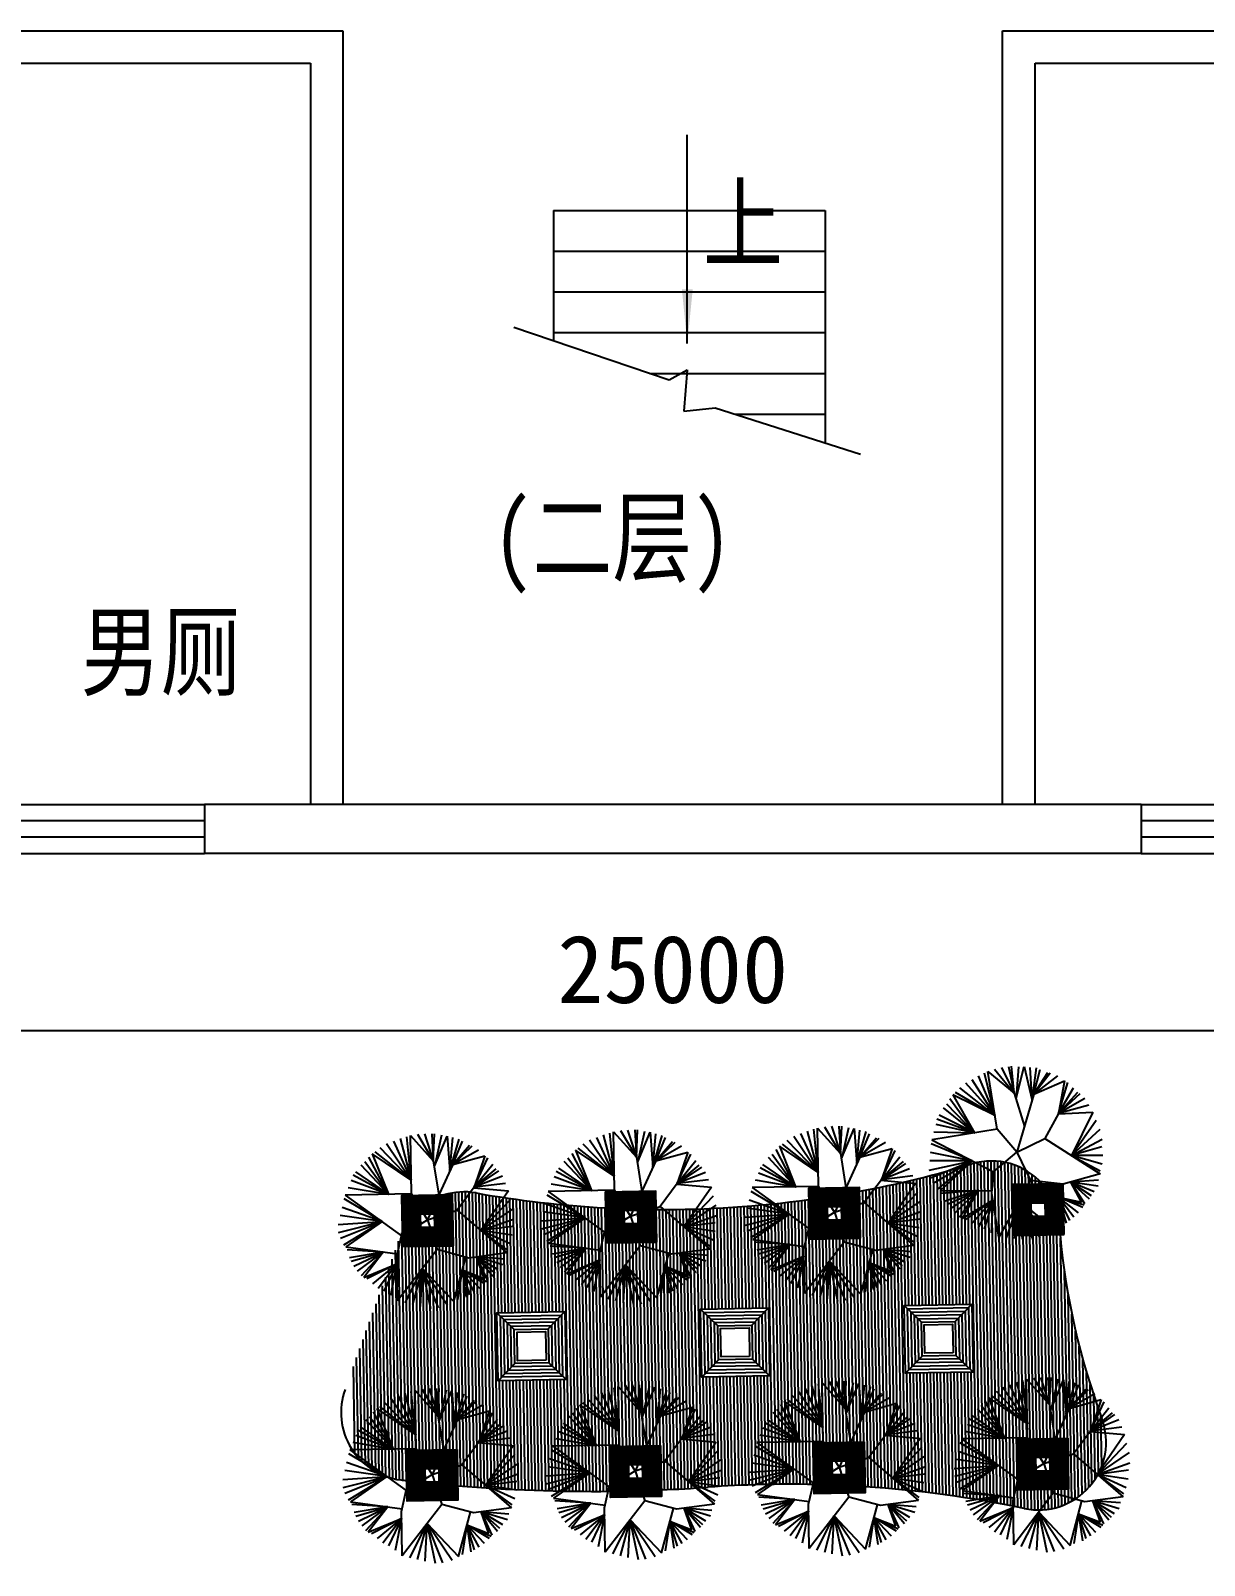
# Model space of a CAD drawing. Extents: x 301136 to 469336, y 529561 to 648381.
# Drawn here: x 331399 to 340046, y 588467 to 599770 of the extents above; entities that cross this region are included whole.
import ezdxf
from ezdxf.enums import TextEntityAlignment as Align

# ---------------------------------------------------------------- set-up
doc = ezdxf.new("R2010")
doc.units = 0
doc.header["$LTSCALE"] = 40
doc.header["$PDMODE"] = 34
for name, color, linetype in [('PUB_DIM', 3, 'Continuous'), ('PUB_TEXT', 7, 'Continuous'), ('ROOD', 2, 'Continuous'), ('STAIR', 2, 'Continuous'), ('TR', 3, 'Continuous'), ('tree', 64, 'Continuous'), ('WALL', 255, 'Continuous'), ('WINDOW', 2, 'Continuous'), ('WINDOW_TEXT', 7, 'Continuous'), ('建筑', 37, 'Continuous'), ('标注', 7, 'Continuous'), ('铺地', 253, 'Continuous'), ('铺地1', 45, 'Continuous')]:
    doc.layers.add(name, color=color, linetype=linetype)
doc.styles.add('-宋体', font='SimSun.ttf', dxfattribs={"width": 0.8})
doc.styles.add('SIMPLEX', font='SIMPLEX.SHX')
doc.dimstyles.new('ljf', dxfattribs={"dimtxt": 500, "dimasz": 600, "dimexe": 1.25, "dimexo": 0.625, "dimgap": 200, "dimtad": 1, "dimdec": 0, "dimdsep": 46, "dimtxsty": 'Standard', "dimblk": 'ARCHTICK', "dimcen": 2.5, "dimadec": 0, "dimazin": 0, "dimtfac": 1, "dimtdec": 0, "dimtmove": 0, "dimatfit": 3, "dimldrblk": 'ARCHTICK', "dimfxl": 0, "dimarcsym": 0})

# ---------------------------------------------------------------- blocks, each defined once
blk = doc.blocks.new('_WBLK')
for p, q in [((-0.5, 0.5), (0.5, 0.5)), ((0.5, 0.1667), (-0.5, 0.1667)), ((0.5, -0.1667), (-0.5, -0.1667)), ((-0.5, -0.5), (0.5, -0.5))]:
    blk.add_line(p, q)
at = {"layer": 'WINDOW_TEXT', "style": 'SIMPLEX', "flags": 9}
blk.add_attdef('A', text='', height=1, dxfattribs=at).set_placement((0, 1.5), align=Align.MIDDLE)
blk = doc.blocks.new('_ARROW')
blk.add_solid([(0, 0), (-1, 0.1), (-1, -0.1)])
blk = doc.blocks.new('_ArchTick')
at = {"color": 0, "linetype": 'ByBlock', "const_width": 0.15}
blk.add_lwpolyline([(-0.5, -0.5), (0.5, 0.5)], dxfattribs=at)
blk = doc.blocks.new('*D47')
at = {"layer": 'Defpoints', "color": 0}
for p in [(323620, 594920), (348640, 594864), (348640, 592405)]:
    blk.add_point(p, dxfattribs=at)
at = {"layer": '标注', "color": 0, "lineweight": -2}
for p, q in [((323620, 594919), (323620, 592404)), ((348640, 594863), (348640, 592404)), ((323620, 592405), (348640, 592405))]:
    blk.add_line(p, q, dxfattribs=at)
at = {"layer": '标注', "color": 0, "lineweight": -2, "xscale": 600, "yscale": 600, "zscale": 600, "rotation": 180}
blk.add_blockref('_ArchTick', (323620, 592405), dxfattribs=at)
at = {"layer": '标注', "color": 0, "lineweight": -2, "xscale": 600, "yscale": 600, "zscale": 600}
blk.add_blockref('_ArchTick', (348640, 592405), dxfattribs=at)
at = {"layer": '标注', "color": 0, "insert": (336130, 592855), "char_height": 500, "attachment_point": 5}
blk.add_mtext('25000', dxfattribs=at)
blk = doc.blocks.new('TREE027')
at = {"layer": 'tree'}
for p, q in [((-634, 1436), (-715, 739)), ((165, 545), (-634, 1436)), ((-218, 972), (-582, 1445)), ((-471, 1499), (-218, 972)), ((-314, 1539), (-218, 972)), ((-218, 972), (-18, 1573)), ((-218, 972), (170, 1568)), ((-154, 1546), (-218, 972)), ((-218, 972), (342, 1524)), ((499, 1487), (-218, 972)), ((568, 857), (499, 1487)), ((637, 1439), (577, 864)), ((-1060, 1172), (-699, 881)), ((-699, 881), (-1002, 1213)), ((-943, 1274), (-699, 881)), ((-853, 1363), (-699, 881)), ((-748, 1390), (-699, 881)), ((769, 1385), (577, 864)), ((868, 1310), (577, 864)), ((577, 864), (903, 1273)), ((577, 864), (993, 1209)), ((577, 864), (1108, 1124)), ((-1279, 930), (-932, 616)), ((-1191, 1025), (-932, 616)), ((-932, 616), (-1149, 1056)), ((-699, 881), (-1127, 1068)), ((-1095, 1016), (-699, 881)), ((-932, 616), (-1095, 1016)), ((577, 864), (165, 545)), ((1148, 1069), (577, 864)), ((997, 478), (1148, 1069)), ((1256, 955), (997, 478)), ((-1506, 451), (-699, 684)), ((-932, 616), (-1474, 522)), ((-932, 616), (-1427, 680)), ((-1389, 749), (-932, 616)), ((-1342, 834), (-932, 616)), ((-715, 739), (-549, 163)), ((885, 424), (1463, 602)), ((1330, 834), (997, 478)), ((997, 478), (1346, 792)), ((997, 478), (1422, 664)), ((-1576, 336), (-891, -109)), ((-891, -109), (-1506, 451)), ((-1, -3), (165, 545)), ((997, 478), (0, 0)), ((885, 424), (1491, 489)), ((1522, 384), (885, 424)), ((977, 145), (1522, 384)), ((1537, 281), (992, 150)), ((-1630, 30), (-891, -109)), ((-1615, 167), (-891, -109)), ((-549, 163), (-1477, -577)), ((-1, -3), (-549, 163)), ((1073, 124), (441, 211)), ((1073, 124), (1569, 156)), ((1567, -158), (1073, 124)), ((1572, -30), (1073, 124)), ((1570, 103), (1073, 124)), ((1545, -287), (1073, 124)), ((-1583, -158), (-891, -109)), ((-1548, -296), (-891, -109)), ((-1512, -440), (-891, -109)), ((-286, -480), (-1, -3)), ((-1, -3), (476, -288)), ((-667, -576), (-286, -480)), ((477, -1500), (-286, -480)), ((476, -288), (1545, -287)), ((476, -288), (477, -1500)), ((1448, -600), (730, -288)), ((1405, -724), (730, -288)), ((1492, -476), (730, -288)), ((730, -288), (1523, -355)), ((730, -288), (1329, -843)), ((730, -288), (1259, -934)), ((730, -288), (1223, -989)), ((-1477, -577), (-667, -576)), ((-795, -576), (-1377, -705)), ((-795, -576), (-1291, -823)), ((-795, -576), (-1241, -924)), ((-795, -576), (-1153, -1028)), ((-795, -576), (-1064, -1132)), ((-1034, -1188), (-795, -576)), ((-577, -822), (-1034, -1188)), ((-1002, -1230), (-577, -822)), ((-916, -1301), (-577, -822)), ((-826, -1365), (-577, -822)), ((-734, -1409), (-577, -822)), ((-577, -822), (-670, -1439)), ((-470, -1503), (-617, -563)), ((-577, -822), (-523, -1482)), ((-21, -834), (-470, -1503)), ((-434, -1540), (-21, -834)), ((-312, -1602), (-21, -834)), ((-205, -1635), (-21, -834)), ((-61, -1639), (-21, -834)), ((-21, -834), (103, -1598)), ((-21, -834), (249, -1561)), ((-21, -834), (406, -1521)), ((841, -1345), (476, -709)), ((476, -709), (897, -1298)), ((476, -709), (1020, -1194)), ((744, -1383), (476, -709)), ((616, -1442), (476, -709)), ((476, -709), (1077, -1126)), ((476, -709), (1164, -1051)), ((1223, -989), (476, -709))]:
    blk.add_line(p, q, dxfattribs=at)

msp = doc.modelspace()

# ---------------------------------------------------------------- hatches: boundary and pattern name
at = {"layer": '铺地'}
h = msp.add_hatch(dxfattribs=at)
h.set_pattern_fill('STEEL', color=256, scale=125, angle=121.9205, style=0)
h.set_pattern_definition([(1.0413939, (-7019628.446, -2782010.33), (0.283980496, -15.62241915), []), (1.0413939, (-7019622.822, -2782015.754), (0.283980496, -15.62241915), [])])
h.paths.add_polyline_path([(337506, 591250.4), (337512.8, 590875.5), (337137.9, 590868.7), (337131.1, 591243.6)])
h.paths.add_polyline_path([(337371, 591110.4), (337271, 591108.6), (337272.9, 591008.6), (337372.8, 591010.4)], flags=16)
h = msp.add_hatch(dxfattribs=at)
h.set_pattern_fill('STEEL', color=256, scale=125, angle=121.9205, style=0)
h.set_pattern_definition([(1.0413939, (-7018128.694, -2781983.069), (0.283980496, -15.62241915), []), (1.0413939, (-7018123.07, -2781988.492), (0.283980496, -15.62241915), [])])
h.paths.add_polyline_path([(339005.8, 591277.7), (339012.6, 590902.7), (338637.6, 590895.9), (338630.8, 591270.9)])
h.paths.add_polyline_path([(338870.8, 591137.7), (338770.8, 591135.9), (338772.6, 591035.9), (338872.6, 591037.7)], flags=16)
h = msp.add_hatch(dxfattribs=at)
h.set_pattern_fill('STEEL', color=256, scale=125, angle=121.9205, style=0)
h.set_pattern_definition([(1.0413939, (-7022627.95, -2782064.855), (0.283980496, -15.62241915), []), (1.0413939, (-7022622.327, -2782070.278), (0.283980496, -15.62241915), [])])
h.paths.add_polyline_path([(334506.5, 591195.9), (334513.3, 590820.9), (334138.4, 590814.1), (334131.6, 591189.1)])
h.paths.add_polyline_path([(334371.5, 591055.9), (334271.5, 591054.1), (334273.3, 590954.1), (334373.3, 590955.9)], flags=16)
h = msp.add_hatch(dxfattribs=at)
h.set_pattern_fill('STEEL', color=256, scale=125, angle=121.9205, style=0)
h.set_pattern_definition([(1.0413939, (-7021128.198, -2782037.593), (0.283980496, -15.62241915), []), (1.0413939, (-7021122.575, -2782043.016), (0.283980496, -15.62241915), [])])
h.paths.add_polyline_path([(336006.2, 591223.1), (336013.1, 590848.2), (335638.1, 590841.4), (335631.3, 591216.3)])
h.paths.add_polyline_path([(335871.3, 591083.2), (335771.3, 591081.4), (335773.1, 590981.4), (335873.1, 590983.2)], flags=16)
h = msp.add_hatch(dxfattribs=at)
h.set_pattern_fill('STEEL', color=256, scale=125, angle=121.9205, style=0)
h.set_pattern_definition([(1.0413939, (-7021094.121, -2783912.283), (0.283980496, -15.62241915), []), (1.0413939, (-7021088.497, -2783917.706), (0.283980496, -15.62241915), [])])
h.paths.add_polyline_path([(336040.3, 589348.5), (336047.1, 588973.5), (335672.2, 588966.7), (335665.4, 589341.6)])
h.paths.add_polyline_path([(335905.3, 589208.5), (335805.4, 589206.7), (335807.2, 589106.7), (335907.2, 589108.5)], flags=16)
h = msp.add_hatch(dxfattribs=at)
h.set_pattern_fill('STEEL', color=256, scale=125, angle=121.9205, style=0)
h.set_pattern_definition([(1.0413939, (-7019594.369, -2783885.021), (0.283980496, -15.62241915), []), (1.0413939, (-7019588.745, -2783890.444), (0.283980496, -15.62241915), [])])
h.paths.add_polyline_path([(337540.1, 589375.7), (337546.9, 589000.8), (337172, 588994), (337165.1, 589368.9)])
h.paths.add_polyline_path([(337405.1, 589235.7), (337305.1, 589233.9), (337306.9, 589133.9), (337406.9, 589135.8)], flags=16)
h = msp.add_hatch(dxfattribs=at)
h.set_pattern_fill('STEEL', color=256, scale=125, angle=121.9205, style=0)
h.set_pattern_definition([(1.0413939, (-7018094.616, -2783857.759), (0.283980496, -15.62241915), []), (1.0413939, (-7018088.993, -2783863.182), (0.283980496, -15.62241915), [])])
h.paths.add_polyline_path([(338664.9, 589396.2), (338671.7, 589021.2), (339046.6, 589028), (339039.8, 589403)])
h.paths.add_polyline_path([(338904.9, 589263), (338906.7, 589163), (338806.7, 589161.2), (338804.9, 589261.2)], flags=16)
h = msp.add_hatch(dxfattribs=at)
h.set_pattern_fill('STEEL', color=256, scale=125, angle=121.9205, style=0)
h.set_pattern_definition([(1.0413939, (-7022593.873, -2783939.545), (0.283980496, -15.62241915), []), (1.0413939, (-7022588.25, -2783944.968), (0.283980496, -15.62241915), [])])
h.paths.add_polyline_path([(334540.6, 589321.2), (334547.4, 588946.3), (334172.4, 588939.4), (334165.6, 589314.4)])
h.paths.add_polyline_path([(334405.6, 589181.2), (334305.6, 589179.4), (334307.4, 589079.4), (334407.4, 589081.2)], flags=16)

# ---------------------------------------------------------------- linework, layer by layer
at = {"color": 0}
for p, q in [((334959.6, 597586.6), (336102.2, 597198.1)), ((336102.2, 597198.1), (336235.9, 597271)), ((336235.9, 597271), (336211.6, 596967.5)), ((336211.6, 596967.5), (336442.6, 596991.8)), ((336442.6, 596991.8), (337512.3, 596651.8))]:
    msp.add_line(p, q, dxfattribs=at)
at = {"layer": 'PUB_DIM', "color": 0}
msp.add_lwpolyline([(336237.1, 597465.6), (336237.1, 599002.9)], dxfattribs=at)
at = {"layer": 'ROOD'}
for points in [[(337512.8, 590875.5), (337506, 591250.4), (337131.1, 591243.6), (337137.9, 590868.7)], [(339012.6, 590902.7), (339005.8, 591277.7), (338630.8, 591270.9), (338637.6, 590895.9)], [(334513.3, 590820.9), (334506.5, 591195.9), (334131.6, 591189.1), (334138.4, 590814.1)], [(336013.1, 590848.2), (336006.2, 591223.1), (335631.3, 591216.3), (335638.1, 590841.4)], [(338870.8, 591137.7), (338872.6, 591037.7), (338772.6, 591035.9), (338770.8, 591135.9)], [(334371.5, 591055.9), (334373.3, 590955.9), (334273.3, 590954.1), (334271.5, 591054.1)], [(335871.3, 591083.2), (335873.1, 590983.2), (335773.1, 590981.4), (335771.3, 591081.4)], [(337371, 591110.4), (337372.8, 591010.4), (337272.9, 591008.6), (337271, 591108.6)], [(336834.5, 590363.1), (336843.6, 589863.1), (336343.7, 589854.1), (336334.6, 590354)], [(338334.3, 590390.3), (338343.4, 589890.4), (337843.4, 589881.3), (337834.3, 590381.2)], [(335334.8, 590335.8), (335343.9, 589835.9), (334843.9, 589826.8), (334834.8, 590326.7)], [(336040.3, 589348.5), (336047.1, 588973.5), (335672.2, 588966.7), (335665.4, 589341.6)], [(337540.1, 589375.7), (337546.9, 589000.8), (337172, 588994), (337165.1, 589368.9)], [(339039.8, 589403), (339046.6, 589028), (338671.7, 589021.2), (338664.9, 589396.2)], [(334540.6, 589321.2), (334547.4, 588946.3), (334172.4, 588939.4), (334165.6, 589314.4)], [(337405.1, 589235.7), (337406.9, 589135.8), (337306.9, 589133.9), (337305.1, 589233.9)], [(338904.9, 589263), (338906.7, 589163), (338806.7, 589161.2), (338804.9, 589261.2)], [(334405.6, 589181.2), (334407.4, 589081.2), (334307.4, 589079.4), (334305.6, 589179.4)], [(335905.3, 589208.5), (335907.2, 589108.5), (335807.2, 589106.7), (335805.4, 589206.7)]]:
    msp.add_lwpolyline(points, close=True, dxfattribs=at)
for centre, radius, start, end in [((336059.8, 598951.9), 7864.1, 280.60059, 286.80541), ((338478.1, 590945), 500, 41.27974, 106.80541), ((334592.7, 590717.5), 500, 79.89782, 107.35446), ((336059.8, 598951.9), 7864.1, 259.89782, 266.89186), ((336059.8, 598951.9), 7864.1, 269.62752, 277.84008), ((344237.7, 591385.4), 5276.4, 185.25445, 200.37021), ((334185.8, 589592.6), 500, 160.11337, 263.156), ((338822.5, 589374.7), 500, 258.1414, 20.37021), ((335536.7, 600848.3), 11836.5, 263.156, 263.36784), ((335536.7, 600848.3), 11836.5, 265.19586, 270.65167), ((335536.7, 600848.3), 11836.5, 272.46705, 274.13553), ((336995.5, 580673.6), 8390.8, 88.80324, 94.13553), ((336995.5, 580673.6), 8390.8, 78.1414, 86.23755)]:
    msp.add_arc(centre, radius, start, end, dxfattribs=at)
at = {"layer": 'STAIR', "color": 0}
for p, q in [((335251.6, 598445.9), (335251.6, 597487.3)), ((335251.6, 598445.9), (337251.6, 598445.9)), ((337251.6, 598445.9), (337251.6, 596734.7)), ((335251.6, 598145.9), (337251.6, 598145.9)), ((335251.6, 597845.9), (337251.6, 597845.9)), ((335251.6, 597545.9), (337251.6, 597545.9)), ((335961.6, 597245.9), (337251.6, 597245.9)), ((336586.8, 596945.9), (337251.6, 596945.9))]:
    msp.add_line(p, q, dxfattribs=at)
at = {"layer": 'WALL', "color": 0}
for p, q in [((330160, 599770), (333700, 599770)), ((333700, 599770), (333700, 594070)), ((338560, 594070), (338560, 599770)), ((338560, 599770), (343840, 599770)), ((330400, 599530), (333460, 599530)), ((333460, 599530), (333460, 594070)), ((338800, 594070), (338800, 599530)), ((338800, 599530), (343840, 599530)), ((332680, 594070), (332680, 593710)), ((339580, 594070), (332680, 594070)), ((339580, 594070), (339580, 593710)), ((339580, 593710), (332680, 593710))]:
    msp.add_line(p, q, dxfattribs=at)
at = {"layer": '建筑'}
for p, q in [((336461.8, 590231.3), (336334.6, 590354)), ((336711.8, 590235.8), (336834.5, 590363.1)), ((337961.6, 590258.5), (337834.3, 590381.2)), ((338211.6, 590263.1), (338334.3, 590390.3)), ((334962.1, 590204), (334834.8, 590326.7)), ((335212.1, 590208.5), (335334.8, 590335.8)), ((337966.1, 590008.6), (337843.4, 589881.3)), ((338343.4, 589890.4), (338216.1, 590013.1)), ((334966.6, 589954), (334843.9, 589826.8)), ((335343.9, 589835.9), (335216.6, 589958.6)), ((336466.4, 589981.3), (336343.7, 589854.1)), ((336843.6, 589863.1), (336716.4, 589985.8))]:
    msp.add_line(p, q, dxfattribs=at)
for points in [[(336843.6, 589863.1), (336343.7, 589854.1), (336334.6, 590354), (336834.5, 590363.1)], [(338343.4, 589890.4), (337843.4, 589881.3), (337834.3, 590381.2), (338334.3, 590390.3)], [(338317.9, 589914.9), (337868, 589906.8), (337859.8, 590356.7), (338309.7, 590364.9)], [(335343.9, 589835.9), (334843.9, 589826.8), (334834.8, 590326.7), (335334.8, 590335.8)], [(335318.4, 589860.4), (334868.5, 589852.2), (334860.3, 590302.2), (335310.2, 590310.3)], [(335292.9, 589885), (334893, 589877.7), (334885.7, 590277.6), (335285.7, 590284.9)], [(335267.5, 589909.5), (334917.6, 589903.1), (334911.2, 590253.1), (335261.1, 590259.4)], [(335242, 589934), (334942.1, 589928.6), (334936.6, 590228.5), (335236.6, 590234)], [(336818.2, 589887.7), (336368.2, 589879.5), (336360, 590329.4), (336810, 590337.6)], [(336792.7, 589912.2), (336392.8, 589905), (336385.5, 590304.9), (336785.4, 590312.2)], [(336767.3, 589936.8), (336417.3, 589930.4), (336410.9, 590280.3), (336760.9, 590286.7)], [(336741.8, 589961.3), (336441.9, 589955.9), (336436.4, 590255.8), (336736.3, 590261.3)], [(338292.5, 589939.5), (337892.5, 589932.2), (337885.3, 590332.1), (338285.2, 590339.4)], [(338267, 589964), (337917.1, 589957.7), (337910.7, 590307.6), (338260.6, 590314)], [(338241.6, 589988.6), (337941.6, 589983.1), (337936.2, 590283.1), (338236.1, 590288.5)]]:
    msp.add_lwpolyline(points, close=True, dxfattribs=at)
at = {"layer": '建筑', "color": 7}
for points in [[(336716.4, 589985.8), (336466.4, 589981.3), (336461.8, 590231.3), (336711.8, 590235.8)], [(338216.1, 590013.1), (337966.1, 590008.6), (337961.6, 590258.5), (338211.6, 590263.1)], [(338195.7, 590032.7), (337985.8, 590028.9), (337982, 590238.9), (338191.9, 590242.7)], [(335216.6, 589958.6), (334966.6, 589954), (334962.1, 590204), (335212.1, 590208.5)], [(335196.2, 589978.2), (334986.3, 589974.4), (334982.5, 590184.4), (335192.4, 590188.2)], [(336696, 590005.5), (336486, 590001.7), (336482.2, 590211.6), (336692.2, 590215.4)]]:
    msp.add_lwpolyline(points, close=True, dxfattribs=at)
at = {"layer": '铺地1'}
for p, q in [((338144.4, 590386.9), (338126.6, 591364.3)), ((338169.4, 590387.3), (338151.5, 591371.1)), ((338194.4, 590387.8), (338176.4, 591378)), ((338219.4, 590388.2), (338201.3, 591385)), ((338244.4, 590388.7), (338226.1, 591392.1)), ((338269.4, 590389.1), (338251, 591399.3)), ((338294.4, 590389.6), (338275.9, 591406.5)), ((338319.4, 590390), (338300.7, 591413.9)), ((338370.5, 588951), (338325.6, 591421.3)), ((338395.6, 588946.8), (338350.5, 591428.5)), ((338420.7, 588942.5), (338375.4, 591434.4)), ((338445.8, 588938.2), (338400.3, 591439)), ((338470.9, 588933.7), (338425.3, 591442.2)), ((338495.9, 588929.2), (338450.2, 591444.3)), ((338521, 588924.6), (338475.2, 591445)), ((338546.1, 588919.9), (338500.2, 591444.5)), ((338571.2, 588915.2), (338525.3, 591442.8)), ((338596.3, 588910.4), (338550.3, 591439.8)), ((338621.4, 588905.4), (338575.4, 591435.5)), ((338646.5, 588900.4), (338600.5, 591429.8)), ((338671.6, 588895.4), (338625.6, 591422.8)), ((338653.4, 591271.3), (338650.8, 591414.3)), ((338678.4, 591271.7), (338676, 591404.2)), ((338703.4, 591272.2), (338701.2, 591392.5)), ((338728.4, 591272.6), (338726.5, 591379)), ((338753.4, 591273.1), (338751.7, 591363.5)), ((337693.9, 589035.4), (337653.6, 591251)), ((337718.9, 589033.2), (337678.5, 591256.2)), ((337744, 589031), (337703.4, 591261.5)), ((337769, 589028.7), (337728.3, 591266.9)), ((337794.1, 589026.4), (337753.2, 591272.3)), ((337819.1, 589024), (337778.1, 591277.8)), ((337844.2, 589021.4), (337803, 591283.5)), ((337844.4, 590381.4), (337827.9, 591289.2)), ((337869.4, 590381.9), (337852.8, 591295)), ((337894.4, 590382.3), (337877.7, 591300.8)), ((337919.4, 590382.8), (337902.6, 591306.8)), ((337944.4, 590383.2), (337927.5, 591312.8)), ((337969.4, 590383.7), (337952.4, 591319)), ((337994.4, 590384.1), (337977.3, 591325.2)), ((338019.4, 590384.6), (338002.2, 591331.5)), ((338044.4, 590385), (338027.1, 591337.9)), ((338069.4, 590385.5), (338052, 591344.3)), ((338094.4, 590386), (338076.9, 591350.9)), ((338119.4, 590386.4), (338101.7, 591357.5)), ((338778.4, 591273.5), (338777.1, 591345.8)), ((338803.4, 591274), (338802.4, 591325.5)), ((338828.4, 591274.4), (338827.9, 591302.3)), ((338853.4, 591274.9), (338853.4, 591275.4)), ((334429.2, 591190), (334429.1, 591194.5)), ((334454.1, 591194.9), (334454, 591197.9)), ((334479.1, 591195.4), (334478.9, 591204.4)), ((334504.1, 591195.8), (334503.8, 591209.5)), ((334568.1, 589051.5), (334528.8, 591213.4)), ((334593.1, 589049.5), (334553.7, 591216)), ((334618.1, 589047.5), (334578.7, 591217.3)), ((334643.2, 589045.6), (334603.7, 591217.4)), ((334668.2, 589043.7), (334628.7, 591216.2)), ((334693.3, 589041.9), (334653.8, 591213.8)), ((334718.3, 589040.1), (334678.9, 591210)), ((334743.3, 589038.4), (334703.9, 591205.6)), ((334768.4, 589036.8), (334729, 591201.2)), ((334793.4, 589035.2), (334754.1, 591197)), ((334818.4, 589033.6), (334779.2, 591192.8)), ((334843.5, 589032.1), (334804.3, 591188.7)), ((334844.9, 590326.9), (334829.3, 591184.7)), ((334869.9, 590327.3), (334854.4, 591180.8)), ((334894.9, 590327.8), (334879.5, 591176.9)), ((334919.9, 590328.3), (334904.6, 591173.1)), ((334944.9, 590328.7), (334929.6, 591169.5)), ((334969.9, 590329.2), (334954.7, 591165.9)), ((334994.9, 590329.6), (334979.8, 591162.3)), ((335019.9, 590330.1), (335004.8, 591158.9)), ((335044.9, 590330.5), (335029.9, 591155.6)), ((335069.9, 590331), (335055, 591152.3)), ((335094.9, 590331.4), (335080, 591149.1)), ((335119.9, 590331.9), (335105.1, 591146)), ((335144.9, 590332.3), (335130.1, 591143)), ((335169.9, 590332.8), (335155.2, 591140)), ((335194.9, 590333.3), (335180.3, 591137.2)), ((336993.2, 589064.5), (336955.5, 591139)), ((337018.2, 589064.4), (336980.5, 591141.9)), ((337043.2, 589064.3), (337005.4, 591144.9)), ((337068.3, 589064.2), (337030.4, 591147.9)), ((337093.3, 589063.9), (337055.3, 591151.1)), ((337118.3, 589063.6), (337080.3, 591154.3)), ((337143.3, 589063.2), (337105.2, 591157.6)), ((337168.3, 589062.7), (337130.2, 591161)), ((337568.7, 589044.9), (337529, 591226.3)), ((337593.7, 589043.1), (337553.9, 591231.1)), ((337618.8, 589041.3), (337578.9, 591235.9)), ((337643.8, 589039.4), (337603.8, 591240.9)), ((337668.8, 589037.4), (337628.7, 591245.9)), ((335219.9, 590333.7), (335205.3, 591134.4)), ((335244.9, 590334.2), (335230.4, 591131.7)), ((335269.9, 590334.6), (335255.4, 591129.1)), ((335294.9, 590335.1), (335280.5, 591126.5)), ((335319.9, 590335.5), (335305.5, 591124.1)), ((335368.9, 589013), (335330.6, 591121.7)), ((335393.9, 589012.7), (335355.6, 591119.4)), ((335418.9, 589012.4), (335380.7, 591117.2)), ((335443.9, 589012.2), (335405.7, 591115.1)), ((335468.9, 589012), (335430.7, 591113)), ((335493.9, 589011.9), (335455.8, 591111.1)), ((335518.9, 589011.8), (335480.8, 591109.2)), ((335543.9, 589011.8), (335505.9, 591107.4)), ((335569, 589011.9), (335530.9, 591105.6)), ((335594, 589011.9), (335555.9, 591104)), ((335619, 589012.1), (335581, 591102.4)), ((335644, 589012.3), (335606, 591100.9)), ((335669, 589012.5), (335631, 591099.5)), ((336068.8, 589023.8), (336031.3, 591087.9)), ((336093.8, 589024.9), (336056.3, 591087.8)), ((336118.8, 589026.1), (336081.3, 591087.9)), ((336143.8, 589027.4), (336106.3, 591088)), ((336168.7, 589028.7), (336131.3, 591088.2)), ((336193.7, 589030.1), (336156.3, 591088.4)), ((336218.7, 589031.5), (336181.3, 591088.8)), ((336243.7, 589032.9), (336206.3, 591089.2)), ((336268.7, 589034.5), (336231.3, 591089.7)), ((336293.6, 589036), (336256.3, 591090.3)), ((336318.6, 589037.7), (336281.3, 591090.9)), ((336343.6, 589039.3), (336306.3, 591091.7)), ((336344.7, 590354.2), (336331.3, 591092.5)), ((336369.7, 590354.6), (336356.3, 591093.4)), ((336394.7, 590355.1), (336381.2, 591094.4)), ((336419.7, 590355.5), (336406.2, 591095.5)), ((336444.7, 590356), (336431.2, 591096.6)), ((336469.7, 590356.4), (336456.2, 591097.8)), ((336494.7, 590356.9), (336481.2, 591099.1)), ((336519.7, 590357.3), (336506.1, 591100.5)), ((336544.7, 590357.8), (336531.1, 591102)), ((336569.6, 590358.2), (336556.1, 591103.5)), ((336594.6, 590358.7), (336581.1, 591105.1)), ((336619.6, 590359.2), (336606, 591106.8)), ((336644.6, 590359.6), (336631, 591108.6)), ((336669.6, 590360.1), (336656, 591110.5)), ((336694.6, 590360.5), (336681, 591112.4)), ((336719.6, 590361), (336705.9, 591114.4)), ((336744.6, 590361.4), (336730.9, 591116.5)), ((336769.6, 590361.9), (336755.9, 591118.7)), ((336794.6, 590362.3), (336780.8, 591120.9)), ((336819.6, 590362.8), (336805.8, 591123.3)), ((336868.2, 589063.5), (336830.7, 591125.7)), ((336893.2, 589063.9), (336855.7, 591128.2)), ((336918.2, 589064.1), (336880.7, 591130.8)), ((336943.2, 589064.3), (336905.6, 591133.4)), ((336968.2, 589064.4), (336930.6, 591136.2)), ((334167.3, 589091.3), (334134.1, 590916.6)), ((334142.2, 589094.2), (334110.2, 590853.6)), ((334188.2, 589314.8), (334161, 590814.5)), ((334213.2, 589315.2), (334186, 590815)), ((334238.2, 589315.7), (334210.9, 590815.4)), ((334263.2, 589316.2), (334235.9, 590815.9)), ((334288.2, 589316.6), (334260.9, 590816.4)), ((334313.2, 589317.1), (334285.9, 590816.8)), ((334338.2, 589317.5), (334310.9, 590817.3)), ((334363.2, 589318), (334335.9, 590817.7)), ((334388.2, 589318.4), (334360.9, 590818.2)), ((334413.2, 589318.9), (334385.9, 590818.6)), ((334438.2, 589319.3), (334410.9, 590819.1)), ((334463.2, 589319.8), (334435.9, 590819.5)), ((334488.2, 589320.2), (334460.9, 590820)), ((334513.2, 589320.7), (334485.9, 590820.4)), ((334538.2, 589321.1), (334510.9, 590820.9)), ((335688, 589342), (335660.7, 590841.8)), ((335713, 589342.5), (335685.7, 590842.3)), ((335738, 589343), (335710.7, 590842.7)), ((335763, 589343.4), (335735.7, 590843.2)), ((335788, 589343.9), (335760.7, 590843.6)), ((335813, 589344.3), (335785.7, 590844.1)), ((335837.9, 589344.8), (335810.7, 590844.5)), ((335862.9, 589345.2), (335835.7, 590845)), ((335887.9, 589345.7), (335860.7, 590845.4)), ((335912.9, 589346.1), (335885.7, 590845.9)), ((335937.9, 589346.6), (335910.7, 590846.3)), ((335962.9, 589347), (335935.7, 590846.8)), ((335987.9, 589347.5), (335960.7, 590847.3)), ((336012.9, 589348), (335985.7, 590847.7)), ((336037.9, 589348.4), (336010.7, 590848.2)), ((337187.7, 589369.3), (337160.5, 590869.1)), ((337212.7, 589369.8), (337185.5, 590869.5)), ((337237.7, 589370.2), (337210.5, 590870)), ((337262.7, 589370.7), (337235.4, 590870.4)), ((337287.7, 589371.1), (337260.4, 590870.9)), ((337312.7, 589371.6), (337285.4, 590871.3)), ((337337.7, 589372), (337310.4, 590871.8)), ((337362.7, 589372.5), (337335.4, 590872.2)), ((337387.7, 589372.9), (337360.4, 590872.7)), ((337412.7, 589373.4), (337385.4, 590873.2)), ((337437.7, 589373.9), (337410.4, 590873.6)), ((337462.7, 589374.3), (337435.4, 590874.1)), ((337487.7, 589374.8), (337460.4, 590874.5)), ((337512.7, 589375.2), (337485.4, 590875)), ((337537.7, 589375.7), (337510.4, 590875.4)), ((338687.5, 589396.6), (338660.2, 590896.3)), ((338712.5, 589397), (338685.2, 590896.8)), ((338737.5, 589397.5), (338710.2, 590897.2)), ((338762.5, 589397.9), (338735.2, 590897.7)), ((338787.5, 589398.4), (338760.2, 590898.1)), ((338812.5, 589398.8), (338785.2, 590898.6)), ((338837.5, 589399.3), (338810.2, 590899.1)), ((338862.4, 589399.8), (338835.2, 590899.5)), ((338887.4, 589400.2), (338860.2, 590900)), ((338912.4, 589400.7), (338885.2, 590900.4)), ((338937.4, 589401.1), (338910.2, 590900.9)), ((338962.4, 589401.6), (338935.2, 590901.3)), ((338987.4, 589402), (338960.2, 590901.8)), ((339012.4, 589402.5), (338985.6, 590879.4)), ((334092.1, 589101.5), (334062.6, 590721.9)), ((334117.2, 589097.3), (334086.4, 590787.7)), ((334041.8, 589113.8), (334015, 590590.3)), ((334067, 589106.9), (334038.8, 590656.1)), ((339037.4, 589402.9), (339015, 590634)), ((333991.5, 589131.9), (333967.4, 590458.7)), ((334016.7, 589122.1), (333991.2, 590524.5)), ((339070.8, 588940.7), (339043.2, 590459)), ((333966.3, 589143.4), (333943.6, 590392.8)), ((333915.8, 589171.8), (333896, 590261.2)), ((333941.1, 589156.6), (333919.8, 590327)), ((339095.6, 588955.9), (339070.8, 590315.7)), ((333865.1, 589209), (333848.4, 590129.6)), ((333890.5, 589189.2), (333872.2, 590195.4)), ((339120.2, 588973), (339098.1, 590191.6)), ((333839.7, 589231.8), (333824.5, 590063.8)), ((339144.9, 588992.5), (339125.1, 590080.7)), ((333788.6, 589288.9), (333776.9, 589932.1)), ((333814.2, 589258.1), (333800.7, 589997.9)), ((339169.5, 589014.7), (339152, 589979.7)), ((334868.5, 589030.7), (334854, 589827)), ((334893.5, 589029.3), (334879, 589827.4)), ((334918.6, 589028), (334904, 589827.9)), ((334943.6, 589026.7), (334929, 589828.3)), ((334968.6, 589025.4), (334954, 589828.8)), ((334993.6, 589024.3), (334979, 589829.2)), ((335018.7, 589023.2), (335004, 589829.7)), ((335043.7, 589022.1), (335029, 589830.2)), ((335068.7, 589021.1), (335054, 589830.6)), ((335093.7, 589020.1), (335079, 589831.1)), ((335118.7, 589019.2), (335104, 589831.5)), ((335143.8, 589018.3), (335129, 589832)), ((335168.8, 589017.5), (335154, 589832.4)), ((335193.8, 589016.8), (335179, 589832.9)), ((335218.8, 589016.1), (335204, 589833.3)), ((335243.8, 589015.4), (335229, 589833.8)), ((335268.8, 589014.8), (335254, 589834.2)), ((335293.9, 589014.3), (335279, 589834.7)), ((335318.9, 589013.8), (335303.9, 589835.2)), ((335343.9, 589013.4), (335328.9, 589835.6)), ((336368.6, 589041.1), (336353.8, 589854.2)), ((336393.5, 589042.9), (336378.8, 589854.7)), ((336418.5, 589044.6), (336403.8, 589855.1)), ((336443.5, 589046.3), (336428.8, 589855.6)), ((336468.4, 589047.9), (336453.8, 589856.1)), ((336493.4, 589049.4), (336478.8, 589856.5)), ((336518.4, 589050.9), (336503.7, 589857)), ((336543.4, 589052.3), (336528.7, 589857.4)), ((336568.4, 589053.6), (336553.7, 589857.9)), ((336593.3, 589054.8), (336578.7, 589858.3)), ((336618.3, 589056), (336603.7, 589858.8)), ((336643.3, 589057.1), (336628.7, 589859.2)), ((336668.3, 589058.1), (336653.7, 589859.7)), ((336693.3, 589059), (336678.7, 589860.1)), ((336718.3, 589059.9), (336703.7, 589860.6)), ((336743.3, 589060.7), (336728.7, 589861.1)), ((336768.3, 589061.4), (336753.7, 589861.5)), ((336793.2, 589062), (336778.7, 589862)), ((336818.2, 589062.6), (336803.7, 589862.4)), ((336843.2, 589063.1), (336828.7, 589862.9)), ((337869.2, 589018.9), (337853.5, 589881.5)), ((337894.3, 589016.2), (337878.5, 589882)), ((337919.3, 589013.5), (337903.5, 589882.4)), ((337944.4, 589010.6), (337928.5, 589882.9)), ((337969.4, 589007.8), (337953.5, 589883.3)), ((337994.5, 589004.8), (337978.5, 589883.8)), ((338019.5, 589001.7), (338003.5, 589884.2)), ((338044.6, 588998.6), (338028.5, 589884.7)), ((338069.7, 588995.4), (338053.5, 589885.1)), ((338094.7, 588992.2), (338078.5, 589885.6)), ((338119.8, 588988.8), (338103.5, 589886)), ((338144.9, 588985.4), (338128.5, 589886.5)), ((338169.9, 588981.9), (338153.5, 589886.9)), ((338195, 588978.3), (338178.5, 589887.4)), ((338220.1, 588974.6), (338203.5, 589887.9)), ((338245.1, 588970.9), (338228.5, 589888.3)), ((338270.2, 588967.1), (338253.5, 589888.8)), ((338295.3, 588963.2), (338278.5, 589889.2)), ((338320.4, 588959.2), (338303.5, 589889.7)), ((338345.4, 588955.2), (338328.4, 589890.1)), ((339194, 589040.1), (339178.7, 589886.4)), ((339218.5, 589069.5), (339205.2, 589799.5)), ((339242.9, 589104), (339231.7, 589717.8)), ((339267.1, 589146), (339258.1, 589640.5)), ((339291.1, 589200.4), (339284.5, 589567.1)), ((338696.7, 588890.2), (338694.3, 589021.6)), ((338721.8, 588885), (338719.3, 589022.1)), ((338746.9, 588880.5), (338744.3, 589022.5)), ((338771.9, 588877.3), (338769.3, 589023)), ((338797, 588875.4), (338794.3, 589023.5)), ((338822, 588874.7), (338819.3, 589023.9)), ((338847, 588875.3), (338844.3, 589024.4)), ((338871.9, 588877.2), (338869.3, 589024.8)), ((338896.9, 588880.3), (338894.3, 589025.3)), ((338921.8, 588884.7), (338919.3, 589025.7)), ((338946.7, 588890.4), (338944.3, 589026.2)), ((338971.6, 588897.5), (338969.2, 589026.6)), ((338996.4, 588906), (338994.2, 589027.1)), ((339021.3, 588915.9), (339019.2, 589027.5)), ((339046.1, 588927.5), (339044.2, 589028))]:
    msp.add_line(p, q, dxfattribs=at)

# ---------------------------------------------------------------- block references
at = {"layer": 'PUB_DIM', "color": 0, "xscale": -400, "yscale": 400, "zscale": 400, "rotation": 90}
msp.add_blockref('_ARROW', (336237.1, 597465.6), dxfattribs=at)
at = {"layer": 'TR', "yscale": 0.4028547704219819, "zscale": 0.4028547943292128}
for p, xscale, rotation in [((338665.9, 591509.9), -0.4028548498195953, 279.3248446397193), ((337322.9, 591067.7), -0.4028548497814512, 271.0413985196005), ((334323.8, 591013.1), -0.4028548497814512, 271.0413985196005), ((335819.4, 591040.3), -0.4028548497814512, 271.0413985196005), ((335853.5, 589162.9), -0.4028548497814512, 271.0413985196005), ((337357, 589190.2), -0.4028548497814512, 271.0413985196005), ((338863.9, 589217.6), -0.4028548497814512, 271.0413985196005), ((334357.9, 589135.7), -0.4028548497814512, 271.0413985196005)]:
    msp.add_blockref('TREE027', p, dxfattribs=dict(at, xscale=xscale, rotation=rotation))
at = {"layer": 'WINDOW', "color": 0, "xscale": -1500, "yscale": 360, "zscale": 1500, "rotation": 180}
for p in [(331930, 593890), (340330, 593890)]:
    msp.add_blockref('_WBLK', p, dxfattribs=at)

# ---------------------------------------------------------------- texts
at = {"layer": 'PUB_TEXT', "color": 0, "style": '-宋体', "width": 0.8}
for s, height, p in [('上', 539.7, (336352, 598083)), ('(二层)', 539.66, (334802, 595768.8)), ('男厕', 539.66, (331768.3, 594927.5))]:
    msp.add_text(s, height=height, dxfattribs=at).set_placement(p)

# ---------------------------------------------------------------- dimensions: what is measured, and where the dimension line sits
at = {"layer": '标注'}
dim = msp.add_linear_dim(base=(348640, 592404.8), p1=(323620, 594920), p2=(348640, 594863.7), text='25000', dimstyle='ljf', override={"dimtmove": 2}, dxfattribs=at)
dim.commit()
dim.dimension.update_dxf_attribs({"geometry": '*D47', "text_midpoint": (336130, 592854.8)})

doc.saveas('drawing.dxf')
